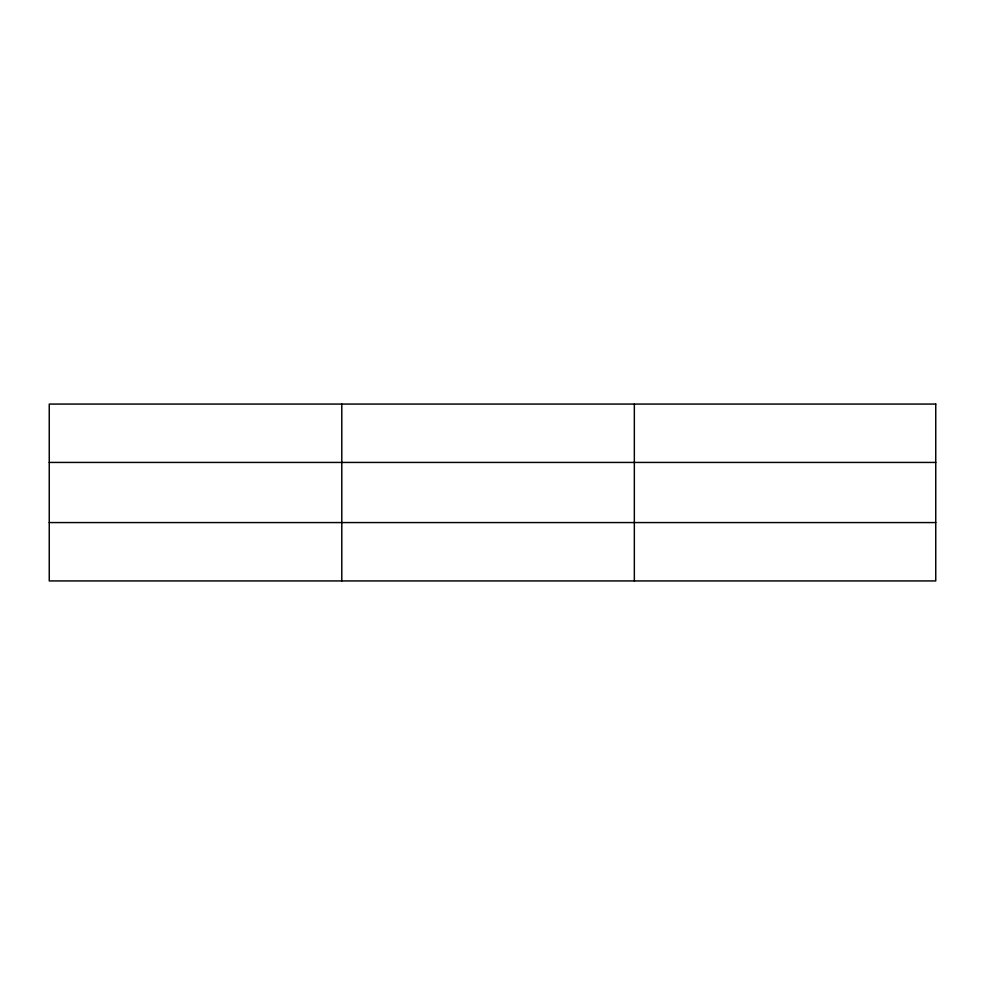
<?xml version="1.0" encoding="UTF-8"?>
<svg xmlns="http://www.w3.org/2000/svg" width="985" height="985" viewBox="0 0 985 985"><rect width="100%" height="100%" fill="white"/><g stroke="black" fill="none" stroke-linecap="round" stroke-linejoin="round"><path stroke-width="1.48" d="M341.795 580.928L341.795 404.072M634.34 580.928L634.34 404.072M49.25 462.433L935.75 462.433M49.25 522.567L935.75 522.567M935.75 404.072L935.75 580.928L49.25 580.928L49.25 404.072L935.75 404.072"/></g></svg>
